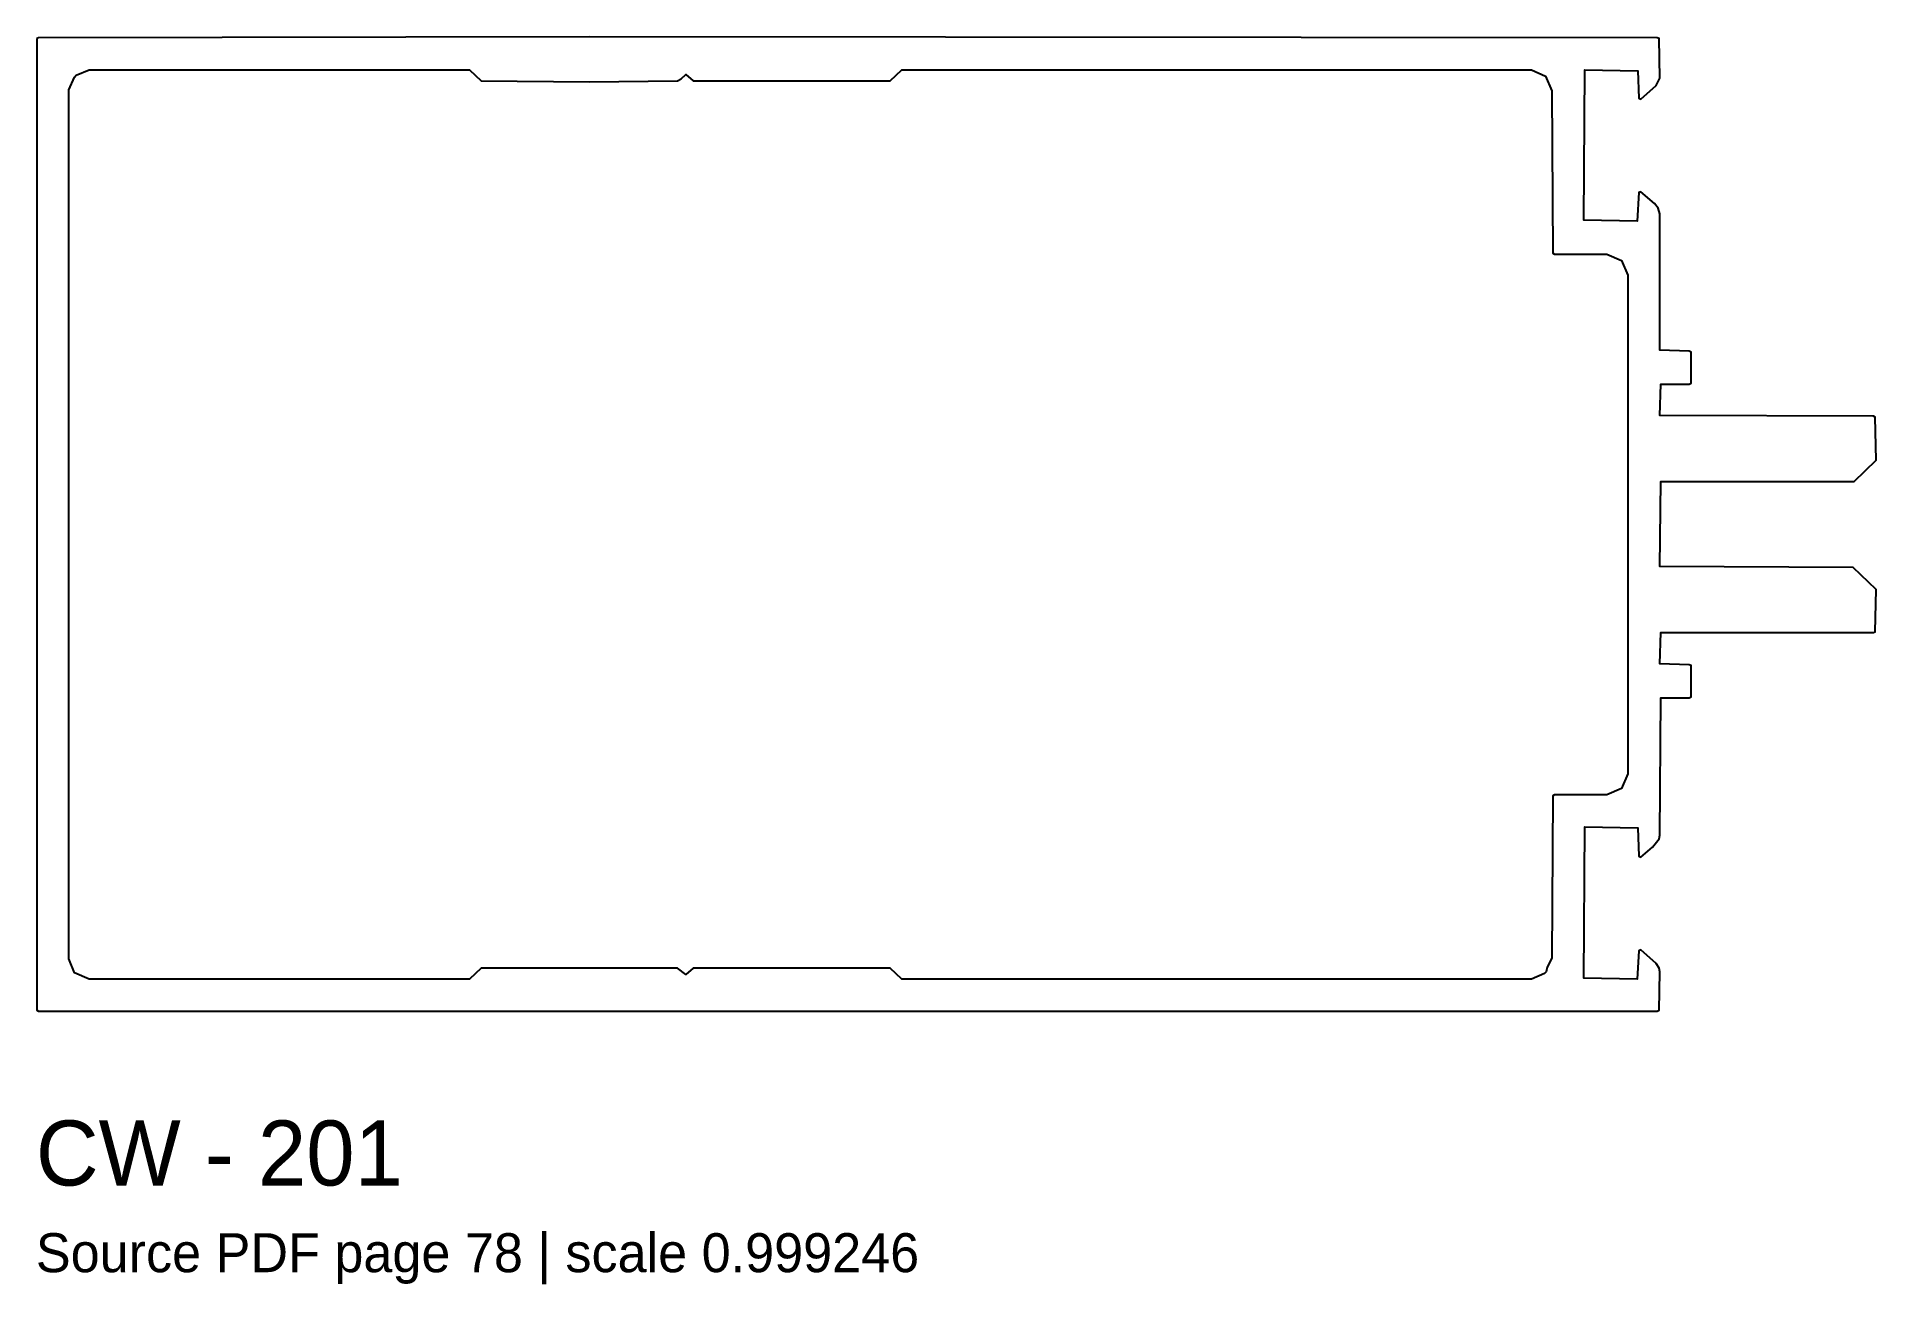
# Model space of a CAD drawing. Header units: millimetres. Extents: x 0 to 84.9, y -12.6 to 45.
import ezdxf

# ---------------------------------------------------------------- set-up
doc = ezdxf.new("R2010")
doc.units = ezdxf.units.MM
doc.layers.add('INFO', color=7, linetype='Continuous')
doc.layers.add('PROFILE', color=7, linetype='Continuous')

msp = doc.modelspace()

# ---------------------------------------------------------------- linework, layer by layer
at = {"layer": 'PROFILE'}
for points in [[(0.042, 44.924), (0.042, 0.085), (0.127, 0.042), (74.831, 0.042), (74.916, 0.085), (74.958, 1.861), (74.916, 2.03), (74.789, 2.242), (74.07, 2.876), (73.985, 2.834), (73.901, 1.523), (71.447, 1.565), (71.489, 8.545), (73.943, 8.503), (73.985, 7.191), (74.07, 7.149), (74.62, 7.614), (74.916, 7.995), (74.958, 8.164), (75, 14.509), (76.312, 14.509), (76.396, 14.552), (76.396, 15.99), (76.312, 16.032), (74.958, 16.075), (75, 17.513), (84.814, 17.513), (84.899, 17.555), (84.941, 19.501), (83.884, 20.516), (74.958, 20.558), (75, 24.493), (83.926, 24.493), (84.941, 25.465), (84.899, 27.454), (84.814, 27.496), (74.958, 27.538), (75, 28.976), (76.312, 28.976), (76.396, 29.019), (76.396, 30.457), (76.312, 30.499), (74.958, 30.542), (74.958, 36.845), (74.874, 37.098), (74.704, 37.31), (74.07, 37.86), (73.985, 37.817), (73.901, 36.506), (71.447, 36.548), (71.489, 43.486), (73.943, 43.444), (73.985, 42.175), (74.07, 42.132), (74.789, 42.767), (74.958, 43.105), (74.916, 44.924), (74.831, 44.966), (25.55, 45.009), (0.127, 44.966)], [(1.777, 43.147), (1.861, 43.232), (2.453, 43.486), (20.009, 43.486), (20.558, 42.978), (25.55, 42.936), (29.611, 42.978), (29.78, 43.063), (29.992, 43.274), (30.33, 42.978), (39.425, 42.978), (39.975, 43.486), (69.036, 43.486), (69.67, 43.19), (69.967, 42.513), (70.009, 35.026), (70.093, 34.983), (72.505, 34.983), (73.181, 34.687), (73.478, 34.01), (73.478, 10.998), (73.181, 10.322), (72.505, 10.025), (70.093, 10.025), (70.009, 9.983), (69.967, 2.496), (69.755, 2.073), (69.713, 1.861), (69.628, 1.777), (69.036, 1.523), (39.975, 1.523), (39.425, 2.03), (30.33, 2.03), (29.992, 1.734), (29.611, 2.03), (20.558, 2.03), (20.009, 1.523), (2.453, 1.523), (1.777, 1.819), (1.523, 2.453), (1.523, 42.555)]]:
    msp.add_lwpolyline(points, close=True, dxfattribs=at)

# ---------------------------------------------------------------- texts
at = {"layer": 'INFO'}
for s, height, p in [('CW - 201', 3, (0, -8)), ('Source PDF page 78 | scale 0.999246', 1.8, (0, -12))]:
    msp.add_text(s, height=height, dxfattribs=at).set_placement(p)

doc.saveas('drawing.dxf')
